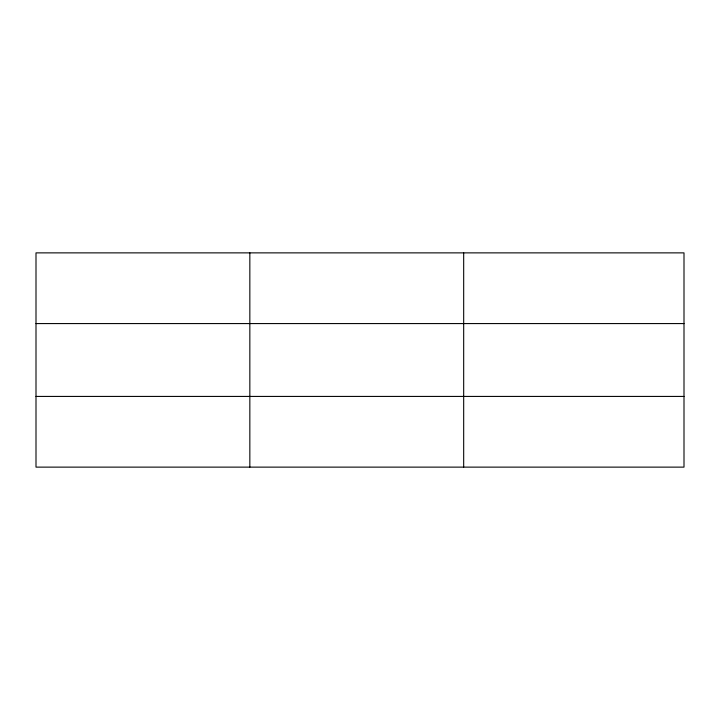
<?xml version="1.0" encoding="UTF-8"?>
<svg xmlns="http://www.w3.org/2000/svg" width="720" height="720" viewBox="0 0 720 720"><rect width="100%" height="100%" fill="white"/><g stroke="black" fill="none" stroke-linecap="round" stroke-linejoin="round"><path stroke-width="1.08" d="M249.84 467.127L249.84 252.873M463.68 467.127L463.68 252.873M684 396.423L684 467.127L36 467.127L36 252.873L684 252.873L684 396.423L36 396.423M36 323.577L684 323.577"/></g></svg>
